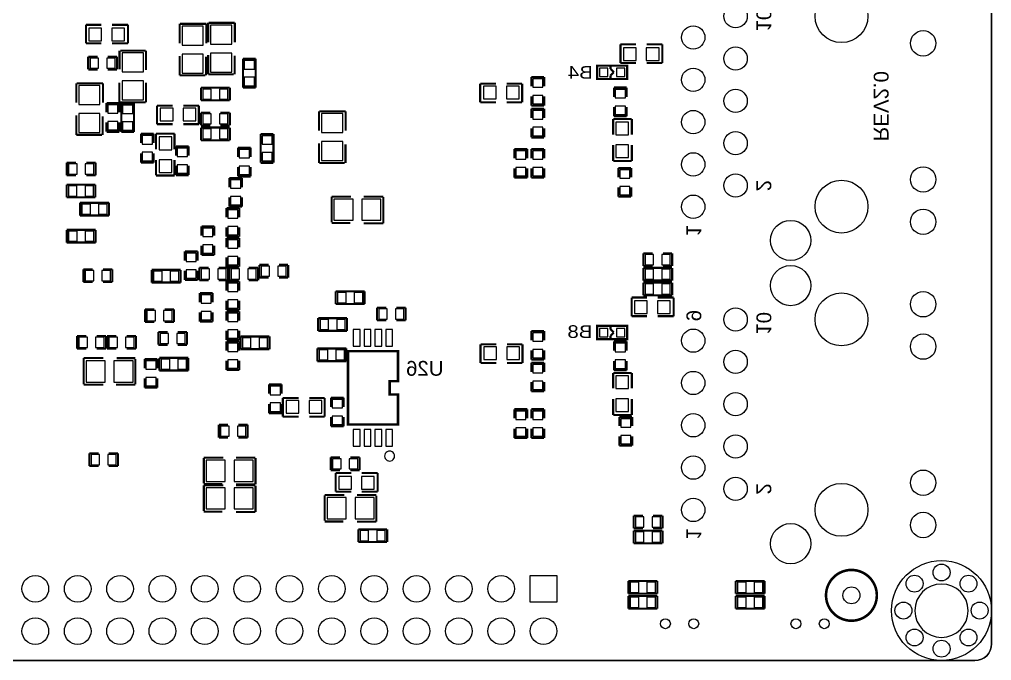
# Model space of a CAD drawing. Extents: x -38 to 85, y 0 to 70.
# Drawn here: x 26.7 to 85, y 0 to 38.5 of the extents above; entities that cross this region are included whole.
import ezdxf
from ezdxf.enums import TextEntityAlignment as Align

# ---------------------------------------------------------------- set-up
doc = ezdxf.new("R2010")
doc.units = 0
for name, color, linetype in [('BG_OUTLINE', 7, 'CONTINUOUS'), ('PG_SILKSCREEN_BOTTOM', 120, 'CONTINUOUS'), ('PIN_BOTTOM', 5, 'CONTINUOUS'), ('RD_SILKSCREEN_BOTTOM', 200, 'CONTINUOUS')]:
    doc.layers.add(name, color=color, linetype=linetype)

msp = doc.modelspace()

# ---------------------------------------------------------------- linework, layer by layer
at = {"layer": 'BG_OUTLINE'}
msp.add_lwpolyline([(84.00001, 0, 0.414211), (85.000008, 0.999998), (85.000008, 54.999992, 0.414213), (84.00001, 55.99999), (0.999998, 55.99999, 0.414214), (0, 54.999992), (0, 0.999998, 0.414212), (0.999998, 0)], format="xyb", close=True, dxfattribs=at)
for points in [[(85.000008, 54.999992), (85.000008, 0.999998)], [(84.00001, 0), (0.999998, 0)]]:
    msp.add_lwpolyline(points, dxfattribs=at)
for points in [[(83.59902, 2.99466, 1), (80.39862, 2.99466, 1), (83.59902, 2.99466)], [(85.000008, 0.999998, -0.414211), (84.00001, 0)]]:
    msp.add_lwpolyline(points, format="xyb", dxfattribs=at)
at = {"layer": 'PG_SILKSCREEN_BOTTOM'}
for points, const_width in [([(30.688712, 38.158801), (31.615812, 38.158801)], 0.127), ([(30.688712, 37.041201), (30.688712, 38.158801)], 0.127), ([(33.203312, 38.158801), (32.250812, 38.158801)], 0.127), ([(33.203312, 37.041201), (33.203312, 38.158801)], 0.127), ([(36.303407, 38.219405), (36.303407, 37.051005)], 0.127), ([(37.903607, 38.219405), (36.328807, 38.219405)], 0.127), ([(37.903607, 37.051005), (37.903607, 38.219405)], 0.127), ([(38.013411, 38.2794), (38.013411, 37.111)], 0.127), ([(39.613611, 38.2794), (38.038811, 38.2794)], 0.127), ([(39.613611, 37.111), (39.613611, 38.2794)], 0.127), ([(31.615812, 37.041201), (30.688712, 37.041201)], 0.127), ([(32.250812, 37.041201), (33.203312, 37.041201)], 0.127), ([(62.74562, 36.97986), (63.67272, 36.97986)], 0.127), ([(62.74562, 35.86226), (62.74562, 36.97986)], 0.127), ([(65.26022, 36.97986), (64.30772, 36.97986)], 0.127), ([(65.26022, 35.86226), (65.26022, 36.97986)], 0.127), ([(30.820741, 36.238231), (31.379541, 36.238231)], 0.127), ([(30.820741, 35.476231), (30.820741, 36.238231)], 0.127), ([(31.989141, 36.238231), (32.547941, 36.238231)], 0.127), ([(32.547941, 36.238231), (32.547941, 35.476231)], 0.127), ([(32.699096, 35.491801), (32.699096, 36.609401)], 0.127), ([(32.749896, 36.609401), (34.273896, 36.609401)], 0.127), ([(34.286596, 36.609401), (34.286596, 35.441001)], 0.127), ([(36.303407, 35.120605), (36.303407, 36.289005)], 0.127), ([(37.890907, 36.238205), (37.890907, 35.120605)], 0.127), ([(38.013411, 35.1806), (38.013411, 36.349)], 0.127), ([(39.600911, 36.2982), (39.600911, 35.1806)], 0.127), ([(40.1066, 36.11626), (40.8686, 36.11626)], 0.127), ([(40.1066, 34.38906), (40.1066, 36.11626)], 0.127), ([(40.8686, 36.11626), (40.8686, 34.38906)], 0.127), ([(61.345039, 34.910928), (61.345039, 35.710927), (63.144832, 35.710927), (63.144832, 34.910928), (61.345039, 34.910928)], 0.127), ([(62.144834, 35.510826), (62.144834, 35.651034)], 0.127), ([(62.345037, 35.310928), (62.144834, 35.510826)], 0.127), ([(63.67272, 35.86226), (62.74562, 35.86226)], 0.127), ([(64.30772, 35.86226), (65.26022, 35.86226)], 0.127), ([(31.379541, 35.476231), (30.820741, 35.476231)], 0.127), ([(32.547941, 35.476231), (31.989141, 35.476231)], 0.127), ([(37.840107, 35.120605), (36.316107, 35.120605)], 0.127), ([(39.550111, 35.1806), (38.026111, 35.1806)], 0.127), ([(57.404, 34.4678), (57.404, 35.0266)], 0.127), ([(57.404, 35.0266), (58.166, 35.0266)], 0.127), ([(58.166, 35.0266), (58.166, 34.4678)], 0.127), ([(62.144834, 35.11103), (62.345037, 35.310928)], 0.127), ([(62.144834, 34.960916), (62.144834, 35.11103)], 0.127), ([(30.103394, 34.64941), (30.103394, 33.48101)], 0.127), ([(31.703594, 34.64941), (30.128794, 34.64941)], 0.127), ([(31.703594, 33.48101), (31.703594, 34.64941)], 0.127), ([(32.686396, 34.679001), (32.686396, 33.510601)], 0.127), ([(34.286596, 33.510601), (34.286596, 34.679001)], 0.127), ([(37.586412, 34.381008), (39.313612, 34.381008)], 0.127), ([(37.586412, 33.619008), (37.586412, 34.381008)], 0.127), ([(39.313612, 34.381008), (39.313612, 33.619008)], 0.127), ([(40.8686, 34.38906), (40.1066, 34.38906)], 0.127), ([(54.3306, 34.62274), (54.3306, 33.50514)], 0.127), ([(55.2831, 34.62274), (54.3306, 34.62274)], 0.127), ([(55.9181, 34.62274), (56.8452, 34.62274)], 0.127), ([(56.8452, 34.62274), (56.8452, 33.50514)], 0.127), ([(62.357, 33.8328), (62.357, 34.3916)], 0.127), ([(62.357, 34.3916), (63.119, 34.3916)], 0.127), ([(63.119, 34.3916), (63.119, 33.8328)], 0.127), ([(57.404, 33.2994), (57.404, 33.8582)], 0.127), ([(58.166, 33.8582), (58.166, 33.2994)], 0.127), ([(31.919012, 32.904811), (31.919012, 33.463611)], 0.127), ([(31.919012, 33.463611), (32.681012, 33.463611)], 0.127), ([(32.681012, 33.463611), (32.681012, 32.904811)], 0.127), ([(32.686396, 33.510601), (34.261196, 33.510601)], 0.127), ([(32.809002, 31.726403), (32.809002, 33.453603)], 0.127), ([(32.809002, 33.453603), (33.571002, 33.453603)], 0.127), ([(33.571002, 33.453603), (33.571002, 31.726403)], 0.127), ([(34.942704, 33.308798), (34.942704, 32.191198)], 0.127), ([(35.895204, 33.308798), (34.942704, 33.308798)], 0.127), ([(36.530204, 33.308798), (37.457304, 33.308798)], 0.127), ([(37.457304, 33.308798), (37.457304, 32.191198)], 0.127), ([(39.313612, 33.619008), (37.586412, 33.619008)], 0.127), ([(54.3306, 33.50514), (55.2831, 33.50514)], 0.127), ([(56.8452, 33.50514), (55.9181, 33.50514)], 0.127), ([(58.166, 33.2994), (57.404, 33.2994)], 0.127), ([(62.357, 32.6644), (62.357, 33.2232)], 0.127), ([(63.119, 33.2232), (63.119, 32.6644)], 0.127), ([(30.103394, 31.55061), (30.103394, 32.71901)], 0.127), ([(31.690894, 32.66821), (31.690894, 31.55061)], 0.127), ([(37.586412, 32.890993), (38.145212, 32.890993)], 0.127), ([(37.586412, 32.128993), (37.586412, 32.890993)], 0.127), ([(38.754812, 32.890993), (39.313612, 32.890993)], 0.127), ([(39.313612, 32.890993), (39.313612, 32.128993)], 0.127), ([(44.66557, 32.966812), (44.66557, 31.798412)], 0.127), ([(46.26577, 32.966812), (44.69097, 32.966812)], 0.127), ([(46.26577, 31.798412), (46.26577, 32.966812)], 0.127), ([(57.404, 32.5628), (57.404, 33.1216)], 0.127), ([(57.404, 33.1216), (58.166, 33.1216)], 0.127), ([(58.166, 33.1216), (58.166, 32.5628)], 0.127), ([(63.119, 32.6644), (62.357, 32.6644)], 0.127), ([(31.919012, 31.736411), (31.919012, 32.295211)], 0.127), ([(32.681012, 32.295211), (32.681012, 31.736411)], 0.127), ([(34.942704, 32.191198), (35.895204, 32.191198)], 0.127), ([(37.457304, 32.191198), (36.530204, 32.191198)], 0.127), ([(38.145212, 32.128993), (37.586412, 32.128993)], 0.127), ([(39.313612, 32.128993), (38.754812, 32.128993)], 0.127), ([(62.3062, 32.4993), (63.4238, 32.4993)], 0.127), ([(62.3062, 31.5722), (62.3062, 32.4993)], 0.127), ([(63.4238, 32.4993), (63.4238, 31.5722)], 0.127), ([(31.640094, 31.55061), (30.116094, 31.55061)], 0.127), ([(32.681012, 31.736411), (31.919012, 31.736411)], 0.127), ([(33.571002, 31.726403), (32.809002, 31.726403)], 0.127), ([(33.98266, 31.05658), (33.98266, 31.61538)], 0.127), ([(33.98266, 31.61538), (34.74466, 31.61538)], 0.127), ([(34.74466, 31.61538), (34.74466, 31.05658)], 0.127), ([(34.88121, 31.628105), (34.88121, 30.675605)], 0.127), ([(35.99881, 31.628105), (34.88121, 31.628105)], 0.127), ([(35.99881, 30.675605), (35.99881, 31.628105)], 0.127), ([(37.586412, 31.990995), (39.313612, 31.990995)], 0.127), ([(37.586412, 31.228995), (37.586412, 31.990995)], 0.127), ([(39.313612, 31.990995), (39.313612, 31.228995)], 0.127), ([(41.169006, 31.603594), (41.931006, 31.603594)], 0.127), ([(41.169006, 29.876394), (41.169006, 31.603594)], 0.127), ([(41.931006, 31.603594), (41.931006, 29.876394)], 0.127), ([(57.404, 31.3944), (57.404, 31.9532)], 0.127), ([(58.166, 31.9532), (58.166, 31.3944)], 0.127), ([(36.086009, 30.304791), (36.086009, 30.863591)], 0.127), ([(36.086009, 30.863591), (36.848009, 30.863591)], 0.127), ([(36.848009, 30.863591), (36.848009, 30.304791)], 0.127), ([(39.313612, 31.228995), (37.586412, 31.228995)], 0.127), ([(44.66557, 29.868012), (44.66557, 31.036412)], 0.127), ([(46.25307, 30.985612), (46.25307, 29.868012)], 0.127), ([(58.166, 31.3944), (57.404, 31.3944)], 0.127), ([(62.3062, 30.9372), (62.3062, 29.9847)], 0.127), ([(63.4238, 29.9847), (63.4238, 30.9372)], 0.127), ([(33.98266, 29.88818), (33.98266, 30.44698)], 0.127), ([(34.74466, 30.44698), (34.74466, 29.88818)], 0.127), ([(39.808988, 30.224806), (39.808988, 30.783606)], 0.127), ([(39.808988, 30.783606), (40.570988, 30.783606)], 0.127), ([(40.570988, 30.783606), (40.570988, 30.224806)], 0.127), ([(56.388, 30.1498), (56.388, 30.7086)], 0.127), ([(56.388, 30.7086), (57.15, 30.7086)], 0.127), ([(57.15, 30.7086), (57.15, 30.1498)], 0.127), ([(57.404, 30.1498), (57.404, 30.7086)], 0.127), ([(57.404, 30.7086), (58.166, 30.7086)], 0.127), ([(58.166, 30.7086), (58.166, 30.1498)], 0.127), ([(29.53639, 29.880992), (30.09519, 29.880992)], 0.127), ([(29.53639, 29.118992), (29.53639, 29.880992)], 0.127), ([(30.70479, 29.880992), (31.26359, 29.880992)], 0.127), ([(31.26359, 29.880992), (31.26359, 29.118992)], 0.127), ([(34.74466, 29.88818), (33.98266, 29.88818)], 0.127), ([(34.88121, 29.113505), (34.88121, 30.040605)], 0.127), ([(35.99881, 30.040605), (35.99881, 29.113505)], 0.127), ([(36.086009, 29.136391), (36.086009, 29.695191)], 0.127), ([(36.848009, 29.695191), (36.848009, 29.136391)], 0.127), ([(41.931006, 29.876394), (41.169006, 29.876394)], 0.127), ([(46.20227, 29.868012), (44.67827, 29.868012)], 0.127), ([(62.3062, 29.9847), (63.4238, 29.9847)], 0.127), ([(30.09519, 29.118992), (29.53639, 29.118992)], 0.127), ([(31.26359, 29.118992), (30.70479, 29.118992)], 0.127), ([(35.99881, 29.113505), (34.88121, 29.113505)], 0.127), ([(36.848009, 29.136391), (36.086009, 29.136391)], 0.127), ([(39.808988, 29.056406), (39.808988, 29.615206)], 0.127), ([(40.570988, 29.615206), (40.570988, 29.056406)], 0.127), ([(56.388, 28.9814), (56.388, 29.5402)], 0.127), ([(57.15, 29.5402), (57.15, 28.9814)], 0.127), ([(57.404, 28.9814), (57.404, 29.5402)], 0.127), ([(58.166, 29.5402), (58.166, 28.9814)], 0.127), ([(62.62116, 29.007079), (62.62116, 29.565879)], 0.127), ([(62.62116, 29.565879), (63.38316, 29.565879)], 0.127), ([(63.38316, 29.565879), (63.38316, 29.007079)], 0.127), ([(29.526408, 28.561005), (31.253608, 28.561005)], 0.127), ([(29.526408, 27.799005), (29.526408, 28.561005)], 0.127), ([(31.253608, 28.561005), (31.253608, 27.799005)], 0.127), ([(39.288999, 28.404795), (39.288999, 28.963595)], 0.127), ([(39.288999, 28.963595), (40.050999, 28.963595)], 0.127), ([(40.570988, 29.056406), (39.808988, 29.056406)], 0.127), ([(40.050999, 28.963595), (40.050999, 28.404795)], 0.127), ([(57.15, 28.9814), (56.388, 28.9814)], 0.127), ([(58.166, 28.9814), (57.404, 28.9814)], 0.127), ([(62.62116, 27.838679), (62.62116, 28.397479)], 0.127), ([(63.38316, 28.397479), (63.38316, 27.838679)], 0.127), ([(31.253608, 27.799005), (29.526408, 27.799005)], 0.127), ([(30.336388, 27.474012), (32.063588, 27.474012)], 0.127), ([(30.336388, 26.712012), (30.336388, 27.474012)], 0.127), ([(32.063588, 27.474012), (32.063588, 26.712012)], 0.127), ([(39.288999, 27.236395), (39.288999, 27.795195)], 0.127), ([(40.050999, 27.795195), (40.050999, 27.236395)], 0.127), ([(45.42061, 27.846604), (46.58901, 27.846604)], 0.127), ([(45.42061, 26.309904), (45.42061, 27.833904)], 0.127), ([(48.51941, 27.846604), (47.35101, 27.846604)], 0.127), ([(48.51941, 26.246404), (48.51941, 27.821204)], 0.127), ([(63.38316, 27.838679), (62.62116, 27.838679)], 0.127), ([(39.118997, 26.604798), (39.118997, 27.163598)], 0.127), ([(39.118997, 27.163598), (39.880997, 27.163598)], 0.127), ([(40.050999, 27.236395), (39.288999, 27.236395)], 0.127), ([(39.880997, 27.163598), (39.880997, 26.604798)], 0.127), ([(32.063588, 26.712012), (30.336388, 26.712012)], 0.127), ([(46.53821, 26.259104), (45.42061, 26.259104)], 0.127), ([(47.35101, 26.246404), (48.51941, 26.246404)], 0.127), ([(29.53639, 25.851002), (31.26359, 25.851002)], 0.127), ([(29.53639, 25.089002), (29.53639, 25.851002)], 0.127), ([(31.26359, 25.851002), (31.26359, 25.089002)], 0.127), ([(37.619, 25.5048), (37.619, 26.0636)], 0.127), ([(37.619, 26.0636), (38.381, 26.0636)], 0.127), ([(38.381, 26.0636), (38.381, 25.5048)], 0.127), ([(39.118997, 25.436398), (39.118997, 25.995198)], 0.127), ([(39.880997, 25.995198), (39.880997, 25.436398)], 0.127), ([(31.26359, 25.089002), (29.53639, 25.089002)], 0.127), ([(39.880997, 25.436398), (39.118997, 25.436398)], 0.127), ([(39.118997, 24.804802), (39.118997, 25.363602)], 0.127), ([(39.118997, 25.363602), (39.880997, 25.363602)], 0.127), ([(39.880997, 25.363602), (39.880997, 24.804802)], 0.127), ([(36.619002, 24.004803), (36.619002, 24.563603)], 0.127), ([(36.619002, 24.563603), (37.381002, 24.563603)], 0.127), ([(37.381002, 24.563603), (37.381002, 24.004803)], 0.127), ([(37.619, 24.3364), (37.619, 24.8952)], 0.127), ([(38.381, 24.8952), (38.381, 24.3364)], 0.127), ([(64.116407, 24.440998), (64.675207, 24.440998)], 0.127), ([(64.116407, 23.678998), (64.116407, 24.440998)], 0.127), ([(65.284807, 24.440998), (65.843607, 24.440998)], 0.127), ([(65.843607, 24.440998), (65.843607, 23.678998)], 0.127), ([(38.381, 24.3364), (37.619, 24.3364)], 0.127), ([(39.118997, 23.636402), (39.118997, 24.195202)], 0.127), ([(39.880997, 24.195202), (39.880997, 23.636402)], 0.127), ([(30.536388, 23.481005), (31.095188, 23.481005)], 0.127), ([(30.536388, 22.719005), (30.536388, 23.481005)], 0.127), ([(31.704788, 23.481005), (32.263588, 23.481005)], 0.127), ([(32.263588, 23.481005), (32.263588, 22.719005)], 0.127), ([(34.636405, 23.451007), (36.363605, 23.451007)], 0.127), ([(34.636405, 22.689007), (34.636405, 23.451007)], 0.127), ([(36.363605, 23.451007), (36.363605, 22.689007)], 0.127), ([(36.619002, 22.836403), (36.619002, 23.395203)], 0.127), ([(37.381002, 23.395203), (37.381002, 22.836403)], 0.127), ([(37.486412, 23.581004), (38.045212, 23.581004)], 0.127), ([(37.486412, 22.819004), (37.486412, 23.581004)], 0.127), ([(38.654812, 23.581004), (39.213612, 23.581004)], 0.127), ([(39.880997, 23.636402), (39.118997, 23.636402)], 0.127), ([(39.213612, 23.581004), (39.213612, 22.819004)], 0.127), ([(39.286409, 23.581004), (39.845209, 23.581004)], 0.127), ([(39.286409, 22.819004), (39.286409, 23.581004)], 0.127), ([(40.454809, 23.581004), (41.013609, 23.581004)], 0.127), ([(41.013609, 23.581004), (41.013609, 22.819004)], 0.127), ([(41.086405, 23.751007), (41.645205, 23.751007)], 0.127), ([(41.086405, 22.989007), (41.086405, 23.751007)], 0.127), ([(42.254805, 23.751007), (42.813605, 23.751007)], 0.127), ([(42.813605, 23.751007), (42.813605, 22.989007)], 0.127), ([(64.675207, 23.678998), (64.116407, 23.678998)], 0.127), ([(64.116407, 23.570997), (65.843607, 23.570997)], 0.127), ([(64.116407, 22.808997), (64.116407, 23.570997)], 0.127), ([(65.843607, 23.678998), (65.284807, 23.678998)], 0.127), ([(65.843607, 23.570997), (65.843607, 22.808997)], 0.127), ([(31.095188, 22.719005), (30.536388, 22.719005)], 0.127), ([(32.263588, 22.719005), (31.704788, 22.719005)], 0.127), ([(36.363605, 22.689007), (34.636405, 22.689007)], 0.127), ([(37.381002, 22.836403), (36.619002, 22.836403)], 0.127), ([(38.045212, 22.819004), (37.486412, 22.819004)], 0.127), ([(39.213612, 22.819004), (38.654812, 22.819004)], 0.127), ([(39.118997, 22.204807), (39.118997, 22.763607)], 0.127), ([(39.118997, 22.763607), (39.880997, 22.763607)], 0.127), ([(39.845209, 22.819004), (39.286409, 22.819004)], 0.127), ([(39.880997, 22.763607), (39.880997, 22.204807)], 0.127), ([(41.013609, 22.819004), (40.454809, 22.819004)], 0.127), ([(41.645205, 22.989007), (41.086405, 22.989007)], 0.127), ([(42.813605, 22.989007), (42.254805, 22.989007)], 0.127), ([(65.843607, 22.808997), (64.116407, 22.808997)], 0.127), ([(64.116407, 22.681006), (65.843607, 22.681006)], 0.127), ([(64.116407, 21.919006), (64.116407, 22.681006)], 0.127), ([(65.843607, 22.681006), (65.843607, 21.919006)], 0.127), ([(45.666508, 22.160992), (47.393708, 22.160992)], 0.127), ([(45.666508, 21.398992), (45.666508, 22.160992)], 0.127), ([(47.393708, 22.160992), (47.393708, 21.398992)], 0.127), ([(37.519, 21.504808), (37.519, 22.063608)], 0.127), ([(37.519, 22.063608), (38.281, 22.063608)], 0.127), ([(38.281, 22.063608), (38.281, 21.504808)], 0.127), ([(39.118997, 21.036407), (39.118997, 21.595207)], 0.127), ([(39.880997, 21.595207), (39.880997, 21.036407)], 0.127), ([(63.41364, 21.78812), (64.34074, 21.78812)], 0.127), ([(63.41364, 20.67052), (63.41364, 21.78812)], 0.127), ([(65.843607, 21.919006), (64.116407, 21.919006)], 0.127), ([(65.92824, 21.78812), (64.97574, 21.78812)], 0.127), ([(65.92824, 20.67052), (65.92824, 21.78812)], 0.127), ([(34.236406, 21.081009), (34.795206, 21.081009)], 0.127), ([(34.236406, 20.319009), (34.236406, 21.081009)], 0.127), ([(35.404806, 21.081009), (35.963606, 21.081009)], 0.127), ([(35.963606, 21.081009), (35.963606, 20.319009)], 0.127), ([(39.880997, 21.036407), (39.118997, 21.036407)], 0.127), ([(39.118997, 20.404811), (39.118997, 20.963611)], 0.127), ([(39.118997, 20.963611), (39.880997, 20.963611)], 0.127), ([(39.880997, 20.963611), (39.880997, 20.404811)], 0.127), ([(47.393708, 21.398992), (45.666508, 21.398992)], 0.127), ([(48.136404, 21.181009), (48.695204, 21.181009)], 0.127), ([(48.136404, 20.419009), (48.136404, 21.181009)], 0.127), ([(49.304804, 21.181009), (49.863604, 21.181009)], 0.127), ([(49.863604, 21.181009), (49.863604, 20.419009)], 0.127), ([(37.519, 20.336408), (37.519, 20.895208)], 0.127), ([(38.281, 20.895208), (38.281, 20.336408)], 0.127), ([(44.616497, 20.550988), (46.343697, 20.550988)], 0.127), ([(44.616497, 19.788988), (44.616497, 20.550988)], 0.127), ([(46.343697, 20.550988), (46.343697, 19.788988)], 0.127), ([(48.695204, 20.419009), (48.136404, 20.419009)], 0.127), ([(49.863604, 20.419009), (49.304804, 20.419009)], 0.127), ([(64.34074, 20.67052), (63.41364, 20.67052)], 0.127), ([(64.97574, 20.67052), (65.92824, 20.67052)], 0.127), ([(34.795206, 20.319009), (34.236406, 20.319009)], 0.127), ([(35.963606, 20.319009), (35.404806, 20.319009)], 0.127), ([(38.281, 20.336408), (37.519, 20.336408)], 0.127), ([(39.118997, 19.236411), (39.118997, 19.795211)], 0.127), ([(39.880997, 19.795211), (39.880997, 19.236411)], 0.127), ([(46.343697, 19.788988), (44.616497, 19.788988)], 0.127), ([(57.404, 19.2278), (57.404, 19.7866)], 0.127), ([(57.404, 19.7866), (58.166, 19.7866)], 0.127), ([(58.166, 19.7866), (58.166, 19.2278)], 0.127), ([(61.345039, 19.289903), (61.345039, 20.089901), (63.144832, 20.089901), (63.144832, 19.289903), (61.345039, 19.289903)], 0.127), ([(62.144834, 19.8898), (62.144834, 20.030008)], 0.127), ([(62.345037, 19.689902), (62.144834, 19.8898)], 0.127), ([(30.156404, 19.481013), (30.715204, 19.481013)], 0.127), ([(30.156404, 18.719013), (30.156404, 19.481013)], 0.127), ([(31.324804, 19.481013), (31.883604, 19.481013)], 0.127), ([(31.883604, 19.481013), (31.883604, 18.719013)], 0.127), ([(31.9564, 19.481013), (32.5152, 19.481013)], 0.127), ([(31.9564, 18.719013), (31.9564, 19.481013)], 0.127), ([(33.1248, 19.481013), (33.6836, 19.481013)], 0.127), ([(33.6836, 19.481013), (33.6836, 18.719013)], 0.127), ([(35.02152, 19.71548), (35.58032, 19.71548)], 0.127), ([(35.02152, 18.95348), (35.02152, 19.71548)], 0.127), ([(36.18992, 19.71548), (36.74872, 19.71548)], 0.127), ([(36.74872, 19.71548), (36.74872, 18.95348)], 0.127), ([(39.880997, 19.236411), (39.118997, 19.236411)], 0.127), ([(39.96629, 19.45099), (41.69349, 19.45099)], 0.127), ([(39.96629, 18.68899), (39.96629, 19.45099)], 0.127), ([(41.69349, 19.45099), (41.69349, 18.68899)], 0.127), ([(62.144834, 19.490004), (62.345037, 19.689902)], 0.127), ([(62.144834, 19.33989), (62.144834, 19.490004)], 0.127), ([(30.715204, 18.719013), (30.156404, 18.719013)], 0.127), ([(31.883604, 18.719013), (31.324804, 18.719013)], 0.127), ([(32.5152, 18.719013), (31.9564, 18.719013)], 0.127), ([(33.6836, 18.719013), (33.1248, 18.719013)], 0.127), ([(35.58032, 18.95348), (35.02152, 18.95348)], 0.127), ([(36.74872, 18.95348), (36.18992, 18.95348)], 0.127), ([(39.118997, 18.604789), (39.118997, 19.163589)], 0.127), ([(39.118997, 19.163589), (39.880997, 19.163589)], 0.127), ([(39.880997, 19.163589), (39.880997, 18.604789)], 0.127), ([(41.69349, 18.68899), (39.96629, 18.68899)], 0.127), ([(44.566307, 18.731001), (46.293507, 18.731001)], 0.127), ([(44.566307, 17.969001), (44.566307, 18.731001)], 0.127), ([(46.293507, 18.731001), (46.293507, 17.969001)], 0.127), ([(54.35092, 18.97888), (54.35092, 17.86128)], 0.127), ([(55.30342, 18.97888), (54.35092, 18.97888)], 0.127), ([(55.93842, 18.97888), (56.86552, 18.97888)], 0.127), ([(56.86552, 18.97888), (56.86552, 17.86128)], 0.127), ([(57.404, 18.0594), (57.404, 18.6182)], 0.127), ([(58.166, 18.6182), (58.166, 18.0594)], 0.127), ([(62.357, 18.5928), (62.357, 19.1516)], 0.127), ([(62.357, 19.1516), (63.119, 19.1516)], 0.127), ([(63.119, 19.1516), (63.119, 18.5928)], 0.127), ([(31.719012, 18.163591), (30.550612, 18.163591)], 0.127), ([(30.550612, 18.163591), (30.550612, 16.588791)], 0.127), ([(32.531812, 18.150891), (33.649412, 18.150891)], 0.127), ([(33.649412, 18.100091), (33.649412, 16.576091)], 0.127), ([(34.208999, 17.544796), (34.208999, 18.103596)], 0.127), ([(34.208999, 18.103596), (34.970999, 18.103596)], 0.127), ([(34.970999, 18.103596), (34.970999, 17.544796)], 0.127), ([(35.0901, 18.16862), (36.8173, 18.16862)], 0.127), ([(35.0901, 17.40662), (35.0901, 18.16862)], 0.127), ([(36.8173, 18.16862), (36.8173, 17.40662)], 0.127), ([(46.399907, 14.170101), (46.399907, 18.569889), (49.400104, 18.569889), (49.400104, 16.769994), (48.900004, 16.769994), (48.900004, 15.969996), (49.400104, 15.969996), (49.400104, 14.170101), (46.399907, 14.170101)], 0.150089), ([(58.166, 18.0594), (57.404, 18.0594)], 0.127), ([(39.118997, 17.436389), (39.118997, 17.995189)], 0.127), ([(39.880997, 17.436389), (39.118997, 17.436389)], 0.127), ([(39.880997, 17.995189), (39.880997, 17.436389)], 0.127), ([(46.293507, 17.969001), (44.566307, 17.969001)], 0.127), ([(54.35092, 17.86128), (55.30342, 17.86128)], 0.127), ([(56.86552, 17.86128), (55.93842, 17.86128)], 0.127), ([(57.404, 17.3228), (57.404, 17.8816)], 0.127), ([(57.404, 17.8816), (58.166, 17.8816)], 0.127), ([(58.166, 17.8816), (58.166, 17.3228)], 0.127), ([(62.357, 17.4244), (62.357, 17.9832)], 0.127), ([(63.119, 17.9832), (63.119, 17.4244)], 0.127), ([(34.208999, 16.376396), (34.208999, 16.935196)], 0.127), ([(34.970999, 16.935196), (34.970999, 16.376396)], 0.127), ([(36.8173, 17.40662), (35.0901, 17.40662)], 0.127), ([(62.3062, 17.2593), (63.4238, 17.2593)], 0.127), ([(62.3062, 16.3322), (62.3062, 17.2593)], 0.127), ([(63.119, 17.4244), (62.357, 17.4244)], 0.127), ([(63.4238, 17.2593), (63.4238, 16.3322)], 0.127), ([(30.550612, 16.563391), (31.719012, 16.563391)], 0.127), ([(33.649412, 16.563391), (32.481012, 16.563391)], 0.127), ([(34.970999, 16.376396), (34.208999, 16.376396)], 0.127), ([(41.658997, 16.0147), (41.658997, 16.5735)], 0.127), ([(41.658997, 16.5735), (42.420997, 16.5735)], 0.127), ([(42.420997, 16.5735), (42.420997, 16.0147)], 0.127), ([(57.404, 16.1544), (57.404, 16.7132)], 0.127), ([(58.166, 16.7132), (58.166, 16.1544)], 0.127), ([(42.492701, 15.758795), (42.492701, 14.641195)], 0.127), ([(43.445201, 15.758795), (42.492701, 15.758795)], 0.127), ([(44.080201, 15.758795), (45.007301, 15.758795)], 0.127), ([(45.007301, 15.758795), (45.007301, 14.641195)], 0.127), ([(45.379005, 15.224709), (45.379005, 15.783509)], 0.127), ([(45.379005, 15.783509), (46.141005, 15.783509)], 0.127), ([(46.141005, 15.783509), (46.141005, 15.224709)], 0.127), ([(58.166, 16.1544), (57.404, 16.1544)], 0.127), ([(62.3062, 15.6972), (62.3062, 14.7447)], 0.127), ([(63.4238, 14.7447), (63.4238, 15.6972)], 0.127), ([(41.658997, 14.8463), (41.658997, 15.4051)], 0.127), ([(42.420997, 15.4051), (42.420997, 14.8463)], 0.127), ([(42.420997, 14.8463), (41.658997, 14.8463)], 0.127), ([(42.492701, 14.641195), (43.445201, 14.641195)], 0.127), ([(45.007301, 14.641195), (44.080201, 14.641195)], 0.127), ([(45.379005, 14.056309), (45.379005, 14.615109)], 0.127), ([(46.141005, 14.615109), (46.141005, 14.056309)], 0.127), ([(56.388, 14.5288), (56.388, 15.0876)], 0.127), ([(56.388, 15.0876), (57.15, 15.0876)], 0.127), ([(57.15, 15.0876), (57.15, 14.5288)], 0.127), ([(57.404, 14.5288), (57.404, 15.0876)], 0.127), ([(57.404, 15.0876), (58.166, 15.0876)], 0.127), ([(58.166, 15.0876), (58.166, 14.5288)], 0.127), ([(62.3062, 14.7447), (63.4238, 14.7447)], 0.127), ([(62.68212, 14.069339), (62.68212, 14.628139)], 0.127), ([(62.68212, 14.628139), (63.44412, 14.628139)], 0.127), ([(63.44412, 14.628139), (63.44412, 14.069339)], 0.127), ([(38.65626, 14.15034), (39.21506, 14.15034)], 0.127), ([(38.65626, 13.38834), (38.65626, 14.15034)], 0.127), ([(39.82466, 14.15034), (40.38346, 14.15034)], 0.127), ([(40.38346, 14.15034), (40.38346, 13.38834)], 0.127), ([(46.141005, 14.056309), (45.379005, 14.056309)], 0.127), ([(39.21506, 13.38834), (38.65626, 13.38834)], 0.127), ([(40.38346, 13.38834), (39.82466, 13.38834)], 0.127), ([(56.388, 13.3604), (56.388, 13.9192)], 0.127), ([(57.15, 13.3604), (56.388, 13.3604)], 0.127), ([(57.15, 13.9192), (57.15, 13.3604)], 0.127), ([(57.404, 13.3604), (57.404, 13.9192)], 0.127), ([(58.166, 13.3604), (57.404, 13.3604)], 0.127), ([(58.166, 13.9192), (58.166, 13.3604)], 0.127), ([(62.68212, 12.900939), (62.68212, 13.459739)], 0.127), ([(63.44412, 13.459739), (63.44412, 12.900939)], 0.127), ([(63.44412, 12.900939), (62.68212, 12.900939)], 0.127), ([(30.8864, 12.44092), (31.4452, 12.44092)], 0.127), ([(30.8864, 11.67892), (30.8864, 12.44092)], 0.127), ([(32.0548, 12.44092), (32.6136, 12.44092)], 0.127), ([(32.6136, 12.44092), (32.6136, 11.67892)], 0.127), ([(45.372299, 12.192), (45.931099, 12.192)], 0.127), ([(45.372299, 11.43), (45.372299, 12.192)], 0.127), ([(46.540699, 12.192), (47.099499, 12.192)], 0.127), ([(47.099499, 12.192), (47.099499, 11.43)], 0.127), ([(31.4452, 11.67892), (30.8864, 11.67892)], 0.127), ([(32.6136, 11.67892), (32.0548, 11.67892)], 0.127), ([(37.75456, 12.17422), (38.92296, 12.17422)], 0.127), ([(37.75456, 10.63752), (37.75456, 12.16152)], 0.127), ([(40.85336, 12.17422), (39.68496, 12.17422)], 0.127), ([(40.85336, 10.57402), (40.85336, 12.14882)], 0.127), ([(45.931099, 11.43), (45.372299, 11.43)], 0.127), ([(45.6692, 11.2522), (46.5963, 11.2522)], 0.127), ([(45.6692, 10.1346), (45.6692, 11.2522)], 0.127), ([(47.099499, 11.43), (46.540699, 11.43)], 0.127), ([(48.1838, 11.2522), (47.2313, 11.2522)], 0.127), ([(48.1838, 10.1346), (48.1838, 11.2522)], 0.127), ([(38.87216, 10.58672), (37.75456, 10.58672)], 0.127), ([(37.75456, 10.52322), (38.92296, 10.52322)], 0.127), ([(37.75456, 8.98652), (37.75456, 10.51052)], 0.127), ([(39.68496, 10.57402), (40.85336, 10.57402)], 0.127), ([(40.85336, 10.52322), (39.68496, 10.52322)], 0.127), ([(40.85336, 8.92302), (40.85336, 10.49782)], 0.127), ([(45.0088, 9.9314), (46.1772, 9.9314)], 0.127), ([(45.0088, 8.3947), (45.0088, 9.9187)], 0.127), ([(46.5963, 10.1346), (45.6692, 10.1346)], 0.127), ([(48.1076, 9.9314), (46.9392, 9.9314)], 0.127), ([(47.2313, 10.1346), (48.1838, 10.1346)], 0.127), ([(48.1076, 8.3312), (48.1076, 9.906)], 0.127), ([(38.87216, 8.93572), (37.75456, 8.93572)], 0.127), ([(39.68496, 8.92302), (40.85336, 8.92302)], 0.127), ([(63.536398, 8.700999), (64.095198, 8.700999)], 0.127), ([(63.536398, 7.938999), (63.536398, 8.700999)], 0.127), ([(64.704798, 8.700999), (65.263598, 8.700999)], 0.127), ([(65.263598, 8.700999), (65.263598, 7.938999)], 0.127), ([(46.1264, 8.3439), (45.0088, 8.3439)], 0.127), ([(46.9392, 8.3312), (48.1076, 8.3312)], 0.127), ([(47.023299, 7.874), (48.750499, 7.874)], 0.127), ([(47.023299, 7.112), (47.023299, 7.874)], 0.127), ([(48.750499, 7.874), (48.750499, 7.112)], 0.127), ([(64.095198, 7.938999), (63.536398, 7.938999)], 0.127), ([(63.536398, 7.801), (65.263598, 7.801)], 0.127), ([(63.536398, 7.039), (63.536398, 7.801)], 0.127), ([(65.263598, 7.938999), (64.704798, 7.938999)], 0.127), ([(65.263598, 7.801), (65.263598, 7.039)], 0.127), ([(48.750499, 7.112), (47.023299, 7.112)], 0.127), ([(65.263598, 7.039), (63.536398, 7.039)], 0.127), ([(63.222403, 4.780991), (64.949603, 4.780991)], 0.127), ([(63.222403, 4.018991), (63.222403, 4.780991)], 0.127), ([(64.949603, 4.780991), (64.949603, 4.018991)], 0.127), ([(69.657392, 4.780991), (71.384592, 4.780991)], 0.127), ([(69.657392, 4.018991), (69.657392, 4.780991)], 0.127), ([(71.384592, 4.780991), (71.384592, 4.018991)], 0.127), ([(64.949603, 4.018991), (63.222403, 4.018991)], 0.127), ([(71.384592, 4.018991), (69.657392, 4.018991)], 0.127), ([(63.222403, 3.880993), (64.949603, 3.880993)], 0.127), ([(63.222403, 3.118993), (63.222403, 3.880993)], 0.127), ([(64.949603, 3.880993), (64.949603, 3.118993)], 0.127), ([(69.657392, 3.880993), (71.384592, 3.880993)], 0.127), ([(69.657392, 3.118993), (69.657392, 3.880993)], 0.127), ([(71.384592, 3.880993), (71.384592, 3.118993)], 0.127), ([(64.949603, 3.118993), (63.222403, 3.118993)], 0.127), ([(71.384592, 3.118993), (69.657392, 3.118993)], 0.127)]:
    msp.add_lwpolyline(points, dxfattribs=dict(at, const_width=const_width))
msp.add_lwpolyline([(49.199902, 12.270003, 1), (48.600098, 12.269997, 1)], format="xyb", close=True, dxfattribs=at)
at = {"layer": 'PG_SILKSCREEN_BOTTOM', "const_width": 0.154889}
msp.add_lwpolyline([(78.12024, 3.915435, 1), (75.07224, 3.915435, 1), (78.12024, 3.915435)], format="xyb", dxfattribs=at)
at = {"layer": 'PIN_BOTTOM'}
for points in [[(30.866512, 37.955601), (30.866512, 37.193601), (31.628512, 37.193601), (31.628512, 37.955601)], [(32.238112, 37.955601), (32.238112, 37.193601), (33.000112, 37.193601), (33.000112, 37.955601)], [(36.455807, 36.936705), (37.725807, 36.936705), (37.725807, 38.079705), (36.455807, 38.079705)], [(38.165811, 36.9967), (39.435811, 36.9967), (39.435811, 38.1397), (38.165811, 38.1397)], [(62.92342, 36.77666), (62.92342, 36.01466), (63.68542, 36.01466), (63.68542, 36.77666)], [(64.29502, 36.77666), (64.29502, 36.01466), (65.05702, 36.01466), (65.05702, 36.77666)], [(31.43824, 35.552431), (31.43824, 36.162031), (30.93024, 36.162031), (30.93024, 35.552431)], [(32.438442, 35.552431), (32.438442, 36.162031), (31.930442, 36.162031), (31.930442, 35.552431)], [(34.134196, 36.469701), (32.864196, 36.469701), (32.864196, 35.326701), (34.134196, 35.326701)], [(36.455807, 35.260305), (37.725807, 35.260305), (37.725807, 36.403305), (36.455807, 36.403305)], [(38.165811, 35.3203), (39.435811, 35.3203), (39.435811, 36.4633), (38.165811, 36.4633)], [(40.1828, 35.498761), (40.7924, 35.498761), (40.7924, 36.006761), (40.1828, 36.006761)], [(40.1828, 34.498559), (40.7924, 34.498559), (40.7924, 35.006559), (40.1828, 35.006559)], [(61.486885, 35.060877), (61.986985, 35.060877), (61.986985, 35.560978), (61.486885, 35.560978)], [(62.502885, 35.060877), (63.002985, 35.060877), (63.002985, 35.560978), (62.502885, 35.560978)], [(30.255794, 33.36671), (31.525794, 33.36671), (31.525794, 34.50971), (30.255794, 34.50971)], [(34.134196, 34.793301), (32.864196, 34.793301), (32.864196, 33.650301), (34.134196, 33.650301)], [(55.2958, 33.70834), (55.2958, 34.47034), (54.5338, 34.47034), (54.5338, 33.70834)], [(56.6674, 33.70834), (56.6674, 34.47034), (55.9054, 34.47034), (55.9054, 33.70834)], [(58.0898, 34.917101), (57.4802, 34.917101), (57.4802, 34.409101), (58.0898, 34.409101)], [(37.695911, 34.304808), (37.695911, 33.695208), (38.203911, 33.695208), (38.203911, 34.304808)], [(38.696113, 34.304808), (38.696113, 33.695208), (39.204113, 33.695208), (39.204113, 34.304808)], [(58.0898, 33.916899), (57.4802, 33.916899), (57.4802, 33.408899), (58.0898, 33.408899)], [(63.0428, 34.282101), (62.4332, 34.282101), (62.4332, 33.774101), (63.0428, 33.774101)], [(31.995212, 32.846112), (32.604812, 32.846112), (32.604812, 33.354112), (31.995212, 33.354112)], [(33.494802, 33.344104), (32.885202, 33.344104), (32.885202, 32.836104), (33.494802, 32.836104)], [(63.0428, 33.281899), (62.4332, 33.281899), (62.4332, 32.773899), (63.0428, 32.773899)], [(30.255794, 31.69031), (31.525794, 31.69031), (31.525794, 32.83331), (30.255794, 32.83331)], [(35.907904, 32.394398), (35.907904, 33.156398), (35.145904, 33.156398), (35.145904, 32.394398)], [(37.279504, 32.394398), (37.279504, 33.156398), (36.517504, 33.156398), (36.517504, 32.394398)], [(37.695911, 32.814793), (37.695911, 32.205193), (38.203911, 32.205193), (38.203911, 32.814793)], [(38.696113, 32.814793), (38.696113, 32.205193), (39.204113, 32.205193), (39.204113, 32.814793)], [(44.81797, 31.684112), (46.08797, 31.684112), (46.08797, 32.827112), (44.81797, 32.827112)], [(57.4802, 32.504101), (58.0898, 32.504101), (58.0898, 33.012101), (57.4802, 33.012101)], [(31.995212, 31.84591), (32.604812, 31.84591), (32.604812, 32.35391), (31.995212, 32.35391)], [(33.494802, 32.343903), (32.885202, 32.343903), (32.885202, 31.835903), (33.494802, 31.835903)], [(63.2206, 32.3215), (62.4586, 32.3215), (62.4586, 31.5595), (63.2206, 31.5595)], [(34.05886, 30.997881), (34.66846, 30.997881), (34.66846, 31.505881), (34.05886, 31.505881)], [(38.203911, 31.305195), (38.203911, 31.914795), (37.695911, 31.914795), (37.695911, 31.305195)], [(39.204113, 31.305195), (39.204113, 31.914795), (38.696113, 31.914795), (38.696113, 31.305195)], [(41.245206, 30.986095), (41.854806, 30.986095), (41.854806, 31.494095), (41.245206, 31.494095)], [(57.4802, 31.503899), (58.0898, 31.503899), (58.0898, 32.011899), (57.4802, 32.011899)], [(35.08441, 30.662905), (35.84641, 30.662905), (35.84641, 31.424905), (35.08441, 31.424905)], [(44.81797, 30.007712), (46.08797, 30.007712), (46.08797, 31.150712), (44.81797, 31.150712)], [(63.2206, 30.9499), (62.4586, 30.9499), (62.4586, 30.1879), (63.2206, 30.1879)], [(34.05886, 29.997679), (34.66846, 29.997679), (34.66846, 30.505679), (34.05886, 30.505679)], [(36.771809, 30.754091), (36.162209, 30.754091), (36.162209, 30.246091), (36.771809, 30.246091)], [(39.885188, 30.166107), (40.494788, 30.166107), (40.494788, 30.674107), (39.885188, 30.674107)], [(41.245206, 29.985894), (41.854806, 29.985894), (41.854806, 30.493894), (41.245206, 30.493894)], [(57.0738, 30.599101), (56.4642, 30.599101), (56.4642, 30.091101), (57.0738, 30.091101)], [(58.0898, 30.599101), (57.4802, 30.599101), (57.4802, 30.091101), (58.0898, 30.091101)], [(30.153889, 29.195192), (30.153889, 29.804792), (29.645889, 29.804792), (29.645889, 29.195192)], [(31.154091, 29.195192), (31.154091, 29.804792), (30.646091, 29.804792), (30.646091, 29.195192)], [(35.08441, 29.291305), (35.84641, 29.291305), (35.84641, 30.053305), (35.08441, 30.053305)], [(36.771809, 29.75389), (36.162209, 29.75389), (36.162209, 29.24589), (36.771809, 29.24589)], [(39.885188, 29.165906), (40.494788, 29.165906), (40.494788, 29.673906), (39.885188, 29.673906)], [(57.0738, 29.598899), (56.4642, 29.598899), (56.4642, 29.090899), (57.0738, 29.090899)], [(58.0898, 29.598899), (57.4802, 29.598899), (57.4802, 29.090899), (58.0898, 29.090899)], [(63.30696, 29.45638), (62.69736, 29.45638), (62.69736, 28.94838), (63.30696, 28.94838)], [(39.974799, 28.854095), (39.365199, 28.854095), (39.365199, 28.346095), (39.974799, 28.346095)], [(29.635907, 28.484805), (29.635907, 27.875205), (30.143907, 27.875205), (30.143907, 28.484805)], [(30.636108, 28.484805), (30.636108, 27.875205), (31.144108, 27.875205), (31.144108, 28.484805)], [(63.30696, 28.456179), (62.69736, 28.456179), (62.69736, 27.948179), (63.30696, 27.948179)], [(39.974799, 27.853894), (39.365199, 27.853894), (39.365199, 27.345894), (39.974799, 27.345894)], [(45.56031, 27.694204), (45.56031, 26.424204), (46.70331, 26.424204), (46.70331, 27.694204)], [(47.23671, 27.694204), (47.23671, 26.424204), (48.37971, 26.424204), (48.37971, 27.694204)], [(30.445888, 27.397812), (30.445888, 26.788212), (30.953888, 26.788212), (30.953888, 27.397812)], [(31.446089, 27.397812), (31.446089, 26.788212), (31.954089, 26.788212), (31.954089, 27.397812)], [(39.804797, 27.054099), (39.195197, 27.054099), (39.195197, 26.546099), (39.804797, 26.546099)], [(30.153889, 25.165202), (30.153889, 25.774802), (29.645889, 25.774802), (29.645889, 25.165202)], [(31.154091, 25.165202), (31.154091, 25.774802), (30.646091, 25.774802), (30.646091, 25.165202)], [(37.6952, 25.446101), (38.3048, 25.446101), (38.3048, 25.954101), (37.6952, 25.954101)], [(39.804797, 26.053898), (39.195197, 26.053898), (39.195197, 25.545898), (39.804797, 25.545898)], [(39.804797, 25.254102), (39.195197, 25.254102), (39.195197, 24.746102), (39.804797, 24.746102)], [(37.6952, 24.4459), (38.3048, 24.4459), (38.3048, 24.9539), (37.6952, 24.9539)], [(37.304802, 24.454104), (36.695202, 24.454104), (36.695202, 23.946104), (37.304802, 23.946104)], [(39.804797, 24.253901), (39.195197, 24.253901), (39.195197, 23.745901), (39.804797, 23.745901)], [(64.733907, 23.755198), (64.733907, 24.364798), (64.225907, 24.364798), (64.225907, 23.755198)], [(65.734108, 23.755198), (65.734108, 24.364798), (65.226108, 24.364798), (65.226108, 23.755198)], [(31.153887, 22.795205), (31.153887, 23.404805), (30.645887, 23.404805), (30.645887, 22.795205)], [(32.154089, 22.795205), (32.154089, 23.404805), (31.646089, 23.404805), (31.646089, 22.795205)], [(34.745905, 23.374807), (34.745905, 22.765207), (35.253905, 22.765207), (35.253905, 23.374807)], [(35.746106, 23.374807), (35.746106, 22.765207), (36.254106, 22.765207), (36.254106, 23.374807)], [(37.304802, 23.453903), (36.695202, 23.453903), (36.695202, 22.945903), (37.304802, 22.945903)], [(38.103912, 22.895204), (38.103912, 23.504804), (37.595912, 23.504804), (37.595912, 22.895204)], [(39.104113, 22.895204), (39.104113, 23.504804), (38.596113, 23.504804), (38.596113, 22.895204)], [(39.395908, 23.504804), (39.395908, 22.895204), (39.903908, 22.895204), (39.903908, 23.504804)], [(40.396109, 23.504804), (40.396109, 22.895204), (40.904109, 22.895204), (40.904109, 23.504804)], [(41.703904, 23.065207), (41.703904, 23.674807), (41.195904, 23.674807), (41.195904, 23.065207)], [(42.704106, 23.065207), (42.704106, 23.674807), (42.196106, 23.674807), (42.196106, 23.065207)], [(64.733907, 22.885197), (64.733907, 23.494797), (64.225907, 23.494797), (64.225907, 22.885197)], [(65.734108, 22.885197), (65.734108, 23.494797), (65.226108, 23.494797), (65.226108, 22.885197)], [(39.804797, 22.654108), (39.195197, 22.654108), (39.195197, 22.146108), (39.804797, 22.146108)], [(64.733907, 21.995206), (64.733907, 22.604806), (64.225907, 22.604806), (64.225907, 21.995206)], [(65.734108, 21.995206), (65.734108, 22.604806), (65.226108, 22.604806), (65.226108, 21.995206)], [(37.5952, 21.446109), (38.2048, 21.446109), (38.2048, 21.954109), (37.5952, 21.954109)], [(39.804797, 21.653906), (39.195197, 21.653906), (39.195197, 21.145906), (39.804797, 21.145906)], [(45.776007, 22.084792), (45.776007, 21.475192), (46.284007, 21.475192), (46.284007, 22.084792)], [(46.776208, 22.084792), (46.776208, 21.475192), (47.284208, 21.475192), (47.284208, 22.084792)], [(63.59144, 21.58492), (63.59144, 20.82292), (64.35344, 20.82292), (64.35344, 21.58492)], [(64.96304, 21.58492), (64.96304, 20.82292), (65.72504, 20.82292), (65.72504, 21.58492)], [(34.345905, 21.004809), (34.345905, 20.395209), (34.853905, 20.395209), (34.853905, 21.004809)], [(35.346107, 21.004809), (35.346107, 20.395209), (35.854107, 20.395209), (35.854107, 21.004809)], [(48.245903, 21.104809), (48.245903, 20.495209), (48.753903, 20.495209), (48.753903, 21.104809)], [(49.246104, 21.104809), (49.246104, 20.495209), (49.754104, 20.495209), (49.754104, 21.104809)], [(37.5952, 20.445908), (38.2048, 20.445908), (38.2048, 20.953908), (37.5952, 20.953908)], [(39.804797, 20.854111), (39.195197, 20.854111), (39.195197, 20.346111), (39.804797, 20.346111)], [(44.725996, 20.474788), (44.725996, 19.865188), (45.233996, 19.865188), (45.233996, 20.474788)], [(45.726198, 20.474788), (45.726198, 19.865188), (46.234198, 19.865188), (46.234198, 20.474788)], [(39.804797, 19.85391), (39.195197, 19.85391), (39.195197, 19.34591), (39.804797, 19.34591)], [(47.1281, 18.861989), (47.1281, 19.877989), (46.7217, 19.877989), (46.7217, 18.861989)], [(47.778111, 18.861989), (47.778111, 19.877989), (47.371711, 19.877989), (47.371711, 18.861989)], [(48.4283, 18.861989), (48.4283, 19.877989), (48.0219, 19.877989), (48.0219, 18.861989)], [(49.078312, 18.861989), (49.078312, 19.877989), (48.671912, 19.877989), (48.671912, 18.861989)], [(61.486885, 19.439852), (61.986985, 19.439852), (61.986985, 19.939953), (61.486885, 19.939953)], [(62.502885, 19.439852), (63.002985, 19.439852), (63.002985, 19.939953), (62.502885, 19.939953)], [(30.265903, 19.404813), (30.265903, 18.795213), (30.773903, 18.795213), (30.773903, 19.404813)], [(31.266105, 19.404813), (31.266105, 18.795213), (31.774105, 18.795213), (31.774105, 19.404813)], [(32.5739, 18.795213), (32.5739, 19.404813), (32.0659, 19.404813), (32.0659, 18.795213)], [(33.574101, 18.795213), (33.574101, 19.404813), (33.066101, 19.404813), (33.066101, 18.795213)], [(35.131019, 19.63928), (35.131019, 19.02968), (35.639019, 19.02968), (35.639019, 19.63928)], [(36.131221, 19.63928), (36.131221, 19.02968), (36.639221, 19.02968), (36.639221, 19.63928)], [(40.58379, 18.76519), (40.58379, 19.37479), (40.07579, 19.37479), (40.07579, 18.76519)], [(41.583991, 18.76519), (41.583991, 19.37479), (41.075991, 19.37479), (41.075991, 18.76519)], [(58.0898, 19.677101), (57.4802, 19.677101), (57.4802, 19.169101), (58.0898, 19.169101)], [(39.195197, 18.546089), (39.804797, 18.546089), (39.804797, 19.054089), (39.195197, 19.054089)], [(55.31612, 18.06448), (55.31612, 18.82648), (54.55412, 18.82648), (54.55412, 18.06448)], [(56.68772, 18.06448), (56.68772, 18.82648), (55.92572, 18.82648), (55.92572, 18.06448)], [(58.0898, 18.676899), (57.4802, 18.676899), (57.4802, 18.168899), (58.0898, 18.168899)], [(63.0428, 19.042101), (62.4332, 19.042101), (62.4332, 18.534101), (63.0428, 18.534101)], [(35.707599, 17.48282), (35.707599, 18.09242), (35.199599, 18.09242), (35.199599, 17.48282)], [(36.707801, 17.48282), (36.707801, 18.09242), (36.199801, 18.09242), (36.199801, 17.48282)], [(45.183806, 18.045201), (45.183806, 18.654801), (44.675806, 18.654801), (44.675806, 18.045201)], [(46.184007, 18.045201), (46.184007, 18.654801), (45.676007, 18.654801), (45.676007, 18.045201)], [(31.833312, 16.715791), (31.833312, 17.985791), (30.690312, 17.985791), (30.690312, 16.715791)], [(33.509712, 16.715791), (33.509712, 17.985791), (32.366712, 17.985791), (32.366712, 16.715791)], [(34.894799, 17.994097), (34.285199, 17.994097), (34.285199, 17.486097), (34.894799, 17.486097)], [(39.195197, 17.545888), (39.804797, 17.545888), (39.804797, 18.053888), (39.195197, 18.053888)], [(57.4802, 17.264101), (58.0898, 17.264101), (58.0898, 17.772101), (57.4802, 17.772101)], [(63.0428, 18.041899), (62.4332, 18.041899), (62.4332, 17.533899), (63.0428, 17.533899)], [(34.894799, 16.993895), (34.285199, 16.993895), (34.285199, 16.485895), (34.894799, 16.485895)], [(63.2206, 17.0815), (62.4586, 17.0815), (62.4586, 16.3195), (63.2206, 16.3195)], [(42.344797, 16.464001), (41.735197, 16.464001), (41.735197, 15.956001), (42.344797, 15.956001)], [(57.4802, 16.263899), (58.0898, 16.263899), (58.0898, 16.771899), (57.4802, 16.771899)], [(42.344797, 15.463799), (41.735197, 15.463799), (41.735197, 14.955799), (42.344797, 14.955799)], [(43.457901, 14.844395), (43.457901, 15.606395), (42.695901, 15.606395), (42.695901, 14.844395)], [(44.829501, 14.844395), (44.829501, 15.606395), (44.067501, 15.606395), (44.067501, 14.844395)], [(46.064805, 15.67401), (45.455205, 15.67401), (45.455205, 15.16601), (46.064805, 15.16601)], [(63.2206, 15.7099), (62.4586, 15.7099), (62.4586, 14.9479), (63.2206, 14.9479)], [(46.064805, 14.673809), (45.455205, 14.673809), (45.455205, 14.165809), (46.064805, 14.165809)], [(57.0738, 14.978101), (56.4642, 14.978101), (56.4642, 14.470101), (57.0738, 14.470101)], [(58.0898, 14.978101), (57.4802, 14.978101), (57.4802, 14.470101), (58.0898, 14.470101)], [(39.273759, 13.46454), (39.273759, 14.07414), (38.765759, 14.07414), (38.765759, 13.46454)], [(40.273961, 13.46454), (40.273961, 14.07414), (39.765961, 14.07414), (39.765961, 13.46454)], [(63.36792, 14.51864), (62.75832, 14.51864), (62.75832, 14.01064), (63.36792, 14.01064)], [(47.1281, 12.862001), (47.1281, 13.878001), (46.7217, 13.878001), (46.7217, 12.862001)], [(47.778111, 12.862001), (47.778111, 13.878001), (47.371711, 13.878001), (47.371711, 12.862001)], [(48.4283, 12.862001), (48.4283, 13.878001), (48.0219, 13.878001), (48.0219, 12.862001)], [(49.078312, 12.862001), (49.078312, 13.878001), (48.671912, 13.878001), (48.671912, 12.862001)], [(57.0738, 13.977899), (56.4642, 13.977899), (56.4642, 13.469899), (57.0738, 13.469899)], [(58.0898, 13.977899), (57.4802, 13.977899), (57.4802, 13.469899), (58.0898, 13.469899)], [(63.36792, 13.518439), (62.75832, 13.518439), (62.75832, 13.010439), (63.36792, 13.010439)], [(31.503899, 11.75512), (31.503899, 12.36472), (30.995899, 12.36472), (30.995899, 11.75512)], [(32.504101, 11.75512), (32.504101, 12.36472), (31.996101, 12.36472), (31.996101, 11.75512)], [(37.89426, 12.02182), (37.89426, 10.75182), (39.03726, 10.75182), (39.03726, 12.02182)], [(39.57066, 12.02182), (39.57066, 10.75182), (40.71366, 10.75182), (40.71366, 12.02182)], [(45.989799, 11.5062), (45.989799, 12.1158), (45.481799, 12.1158), (45.481799, 11.5062)], [(46.99, 11.5062), (46.99, 12.1158), (46.482, 12.1158), (46.482, 11.5062)], [(45.847, 11.049), (45.847, 10.287), (46.609, 10.287), (46.609, 11.049)], [(47.2186, 11.049), (47.2186, 10.287), (47.9806, 10.287), (47.9806, 11.049)], [(37.89426, 10.37082), (37.89426, 9.10082), (39.03726, 9.10082), (39.03726, 10.37082)], [(39.57066, 10.37082), (39.57066, 9.10082), (40.71366, 9.10082), (40.71366, 10.37082)], [(45.1485, 9.779), (45.1485, 8.509), (46.2915, 8.509), (46.2915, 9.779)], [(46.8249, 9.779), (46.8249, 8.509), (47.9679, 8.509), (47.9679, 9.779)], [(64.153898, 8.015199), (64.153898, 8.624799), (63.645898, 8.624799), (63.645898, 8.015199)], [(65.154099, 8.015199), (65.154099, 8.624799), (64.646099, 8.624799), (64.646099, 8.015199)], [(47.640799, 7.1882), (47.640799, 7.7978), (47.132799, 7.7978), (47.132799, 7.1882)], [(48.641, 7.1882), (48.641, 7.7978), (48.133, 7.7978), (48.133, 7.1882)], [(64.153898, 7.1152), (64.153898, 7.7248), (63.645898, 7.7248), (63.645898, 7.1152)], [(65.154099, 7.1152), (65.154099, 7.7248), (64.646099, 7.7248), (64.646099, 7.1152)], [(58.929956, 5.109947), (58.929956, 3.510051), (57.330061, 3.510051), (57.330061, 5.109947)], [(63.331903, 4.704791), (63.331903, 4.095191), (63.839903, 4.095191), (63.839903, 4.704791)], [(64.332104, 4.704791), (64.332104, 4.095191), (64.840104, 4.095191), (64.840104, 4.704791)], [(69.766891, 4.704791), (69.766891, 4.095191), (70.274891, 4.095191), (70.274891, 4.704791)], [(70.767092, 4.704791), (70.767092, 4.095191), (71.275092, 4.095191), (71.275092, 4.704791)], [(63.331903, 3.804793), (63.331903, 3.195193), (63.839903, 3.195193), (63.839903, 3.804793)], [(64.332104, 3.804793), (64.332104, 3.195193), (64.840104, 3.195193), (64.840104, 3.804793)], [(69.766891, 3.804793), (69.766891, 3.195193), (70.274891, 3.195193), (70.274891, 3.804793)], [(70.767092, 3.804793), (70.767092, 3.195193), (71.275092, 3.195193), (71.275092, 3.804793)]]:
    msp.add_lwpolyline(points, close=True, dxfattribs=at)
for centre, radius in [((76, 38.675793), 1.5875), ((69.65, 38.670687), 0.6985), ((67.11, 37.400687), 0.6985), ((80.899889, 37.0459), 0.762), ((69.65, 36.130687), 0.6985), ((67.11, 34.860687), 0.6985), ((69.65, 33.590687), 0.6985), ((67.11, 32.320687), 0.6985), ((69.65, 31.050687), 0.6985), ((67.11, 29.780687), 0.6985), ((69.65, 28.510687), 0.6985), ((80.899889, 28.875685), 0.762), ((76, 27.245793), 1.5875), ((67.11, 27.240687), 0.6985), ((80.899889, 26.335685), 0.762), ((72.949994, 25.215799), 1.2065), ((72.949994, 22.505594), 1.2065), ((76, 20.4756), 1.5875), ((80.899889, 21.385708), 0.762), ((69.65, 20.470495), 0.6985), ((67.11, 19.200495), 0.6985), ((80.899889, 18.845708), 0.762), ((69.65, 17.930495), 0.6985), ((67.11, 16.660495), 0.6985), ((69.65, 15.390495), 0.6985), ((67.11, 14.120495), 0.6985), ((69.65, 12.850495), 0.6985), ((67.11, 11.580495), 0.6985), ((80.899889, 10.675493), 0.762), ((69.65, 10.310495), 0.6985), ((76, 9.0456), 1.5875), ((67.11, 9.040495), 0.6985), ((80.899889, 8.135493), 0.762), ((72.949994, 7.015607), 1.2065), ((81.999988, 2.999994), 2.9972), ((81.999988, 5.285994), 0.508), ((27.650008, 4.309999), 0.799948), ((30.190008, 4.309999), 0.799948), ((32.730008, 4.309999), 0.799948), ((35.270008, 4.309999), 0.799948), ((37.810008, 4.309999), 0.799948), ((40.350008, 4.309999), 0.799948), ((42.890008, 4.309999), 0.799948), ((45.430008, 4.309999), 0.799948), ((47.970008, 4.309999), 0.799948), ((50.510008, 4.309999), 0.799948), ((53.050008, 4.309999), 0.799948), ((55.590008, 4.309999), 0.799948), ((80.383482, 4.616501), 0.508), ((83.616495, 4.616501), 0.508), ((76.59624, 3.915435), 0.508), ((79.713988, 2.999994), 0.508), ((84.285988, 2.999994), 0.508), ((27.650008, 1.769999), 0.799948), ((30.190008, 1.769999), 0.799948), ((32.730008, 1.769999), 0.799948), ((35.270008, 1.769999), 0.799948), ((37.810008, 1.769999), 0.799948), ((40.350008, 1.769999), 0.799948), ((42.890008, 1.769999), 0.799948), ((45.430008, 1.769999), 0.799948), ((47.970008, 1.769999), 0.799948), ((50.510008, 1.769999), 0.799948), ((53.050008, 1.769999), 0.799948), ((55.590008, 1.769999), 0.799948), ((58.130008, 1.769999), 0.799948), ((65.435988, 2.213483), 0.299999), ((67.13601, 2.213483), 0.299999), ((73.267976, 2.213483), 0.299999), ((74.967998, 2.213483), 0.299999), ((80.383482, 1.383487), 0.508), ((83.616495, 1.383487), 0.508), ((81.999988, 0.713994), 0.508)]:
    msp.add_circle(centre, radius, dxfattribs=at)

# ---------------------------------------------------------------- texts
at = {"layer": 'PG_SILKSCREEN_BOTTOM', "text_generation_flag": 2, "width": 1.028571}
for s, p in [('10', (70.899909, 37.76091)), ('2', (70.899909, 28.160701)), ('1', (66.700095, 25.460706)), ('9', (66.699994, 20.360589)), ('10', (70.899909, 19.560692)), ('2', (70.899909, 9.960508)), ('1', (66.699994, 7.260488))]:
    msp.add_text(s, height=0.889, rotation=270, dxfattribs=at).set_placement(p)
at = {"layer": 'RD_SILKSCREEN_BOTTOM', "text_generation_flag": 2}
for s, height, width, p in [('B4', 0.762, 1.2, (61.08192, 34.91992)), ('B8', 0.762, 1.2, (61.05652, 19.36242)), ('U26', 0.889, 1.028571, (52.13096, 17.095038))]:
    msp.add_text(s, height=height, dxfattribs=dict(at, width=width)).set_placement(p)
at = {"layer": 'RD_SILKSCREEN_BOTTOM', "text_generation_flag": 2, "width": 1.028571}
msp.add_text('REV2.0', height=0.889, rotation=270, dxfattribs=at).set_placement((77.933118, 33.27146), align=Align.CENTER)

doc.saveas('drawing.dxf')
